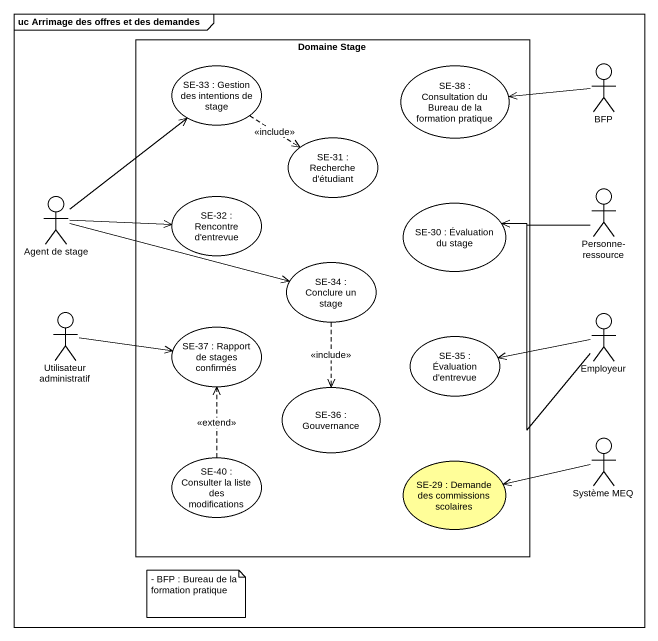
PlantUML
@startuml
mainframe uc Arrimage des offres et des demandes
rectangle "Domaine Stage" as Domaine_Stage {
  usecase "SE-33 : Gestion des intentions de stage" as SE_33_Gestion_des
  usecase "SE-38 : Consultation du Bureau de la formation pratique" as SE_38_Consultation_du
  usecase "SE-31 : Recherche d'étudiant" as SE_31_Recherche_d_étudiant
  usecase "SE-32 : Rencontre d'entrevue" as SE_32_Rencontre_d_entrevue
  usecase "SE-30 : Évaluation du stage" as SE_30_Évaluation_du_stage
  usecase "SE-34 : Conclure un stage" as SE_34_Conclure_un_stage
  usecase "SE-37 : Rapport de stages confirmés" as SE_37_Rapport_de_stages
  usecase "SE-35 : Évaluation d'entrevue" as SE_35_Évaluation_d_entrevue
  usecase "SE-36 : Gouvernance" as SE_36_Gouvernance
  usecase "SE-40 : Consulter la liste des modifications" as SE_40_Consulter_la_liste
  usecase "SE-29 : Demande des commissions scolaires" as SE_29_Demande_des #FFFE99
}
actor BFP
actor "Personne-ressource" as Personne_ressource
actor "Agent de stage" as Agent_de_stage
actor "Utilisateur administratif" as Utilisateur_administratif
actor Employeur
actor "Système MEQ" as Système_MEQ
SE_33_Gestion_des ..> SE_31_Recherche_d_étudiant : <<include>>
BFP -left-> SE_38_Consultation_du
Personne_ressource -left-> SE_30_Évaluation_du_stage
Agent_de_stage -up-> SE_33_Gestion_des
Agent_de_stage -right-> SE_32_Rencontre_d_entrevue
Agent_de_stage -right-> SE_34_Conclure_un_stage
SE_34_Conclure_un_stage ..> SE_36_Gouvernance : <<include>>
Utilisateur_administratif -right-> SE_37_Rapport_de_stages
Employeur -up-> SE_30_Évaluation_du_stage
Employeur -left-> SE_35_Évaluation_d_entrevue
SE_40_Consulter_la_liste .up.> SE_37_Rapport_de_stages : <<extend>>
Système_MEQ -left-> SE_29_Demande_des
note as N1
  - BFP : Bureau de la formation pratique
end note
@enduml
